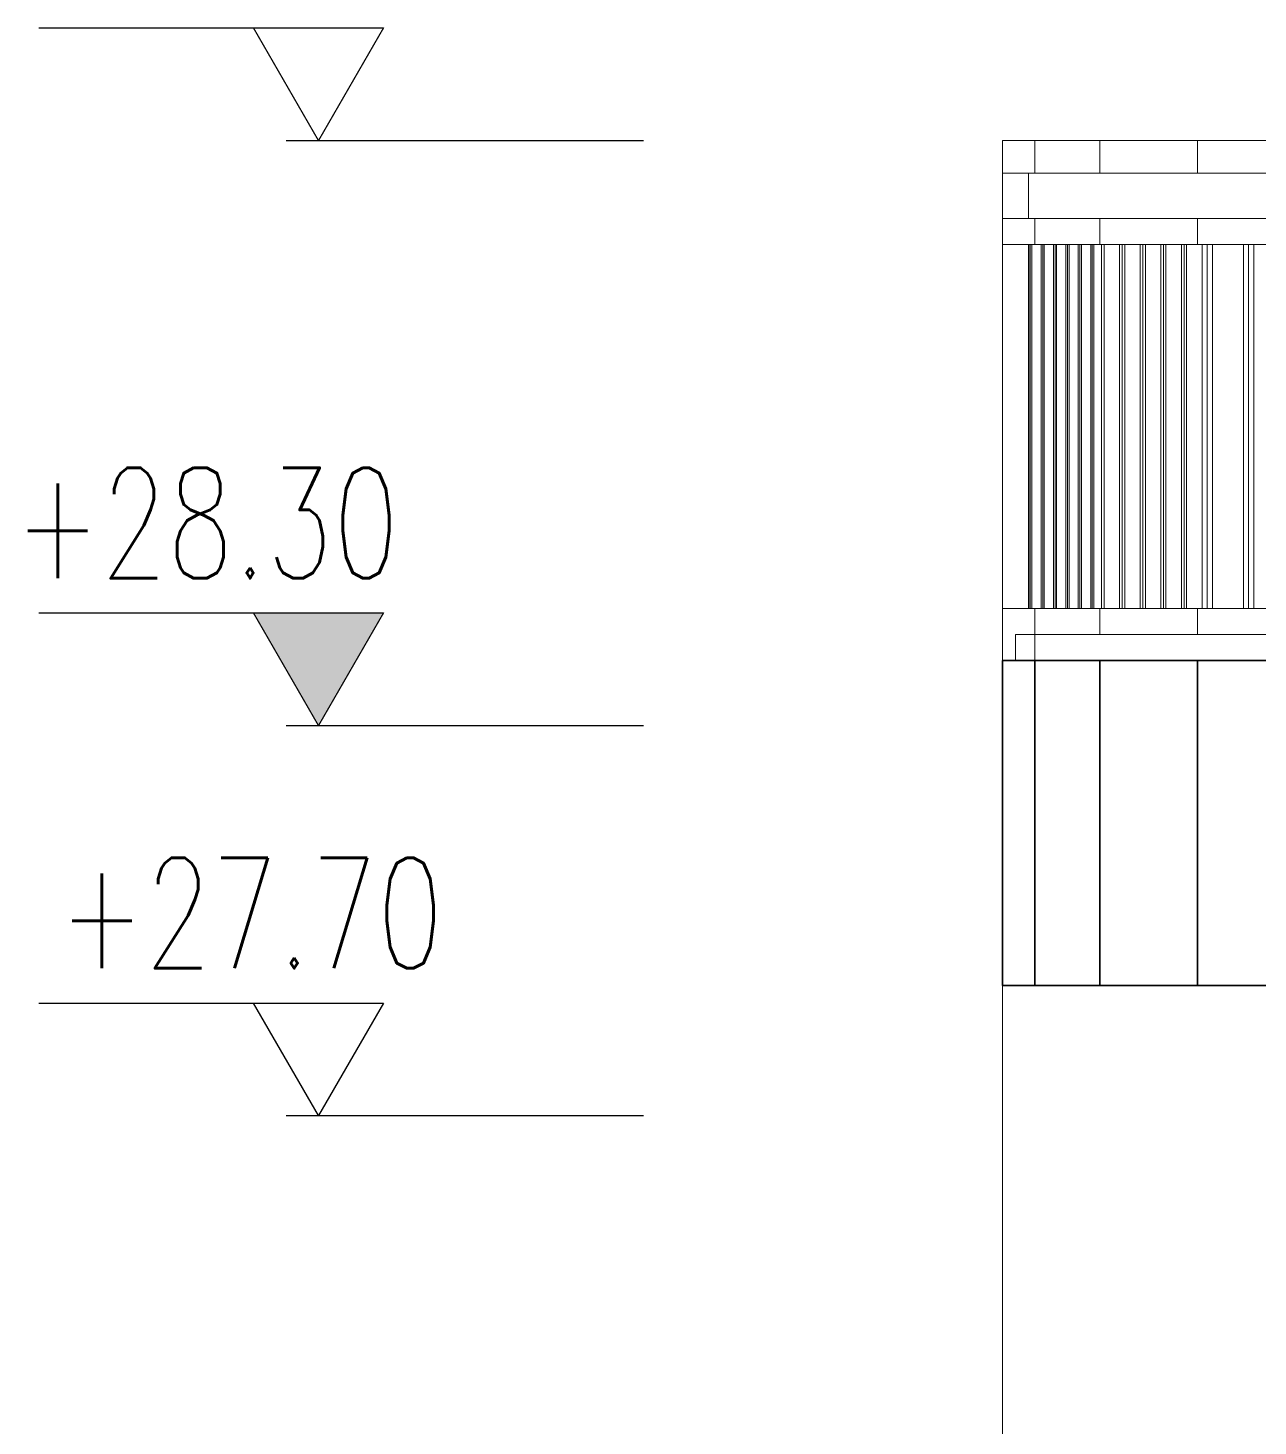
# Model space of a CAD drawing. Header units: inches. Extents: x -7543 to -822, y 102837 to 190349.
# Drawn here: x -826.8224 to -826.78455, y 102837.26034 to 102837.30335 of the extents above; entities that cross this region are included whole.
import ezdxf
from ezdxf.enums import TextEntityAlignment as Align

# ---------------------------------------------------------------- set-up
doc = ezdxf.new("R2010")
doc.units = ezdxf.units.IN
doc.header["$MEASUREMENT"] = 0
for name, color, linetype, lineweight, true_color in [('BALKON', 7, 'Continuous', 20, 0xffaaa9), ('DUVAR', 7, 'Continuous', 35, 0xfc4642), ('PENCERE', 7, 'Continuous', 18, 0xffb360)]:
    doc.layers.add(name, color=color, linetype=linetype, lineweight=lineweight, true_color=true_color)
doc.layers.add('ICOL', color=55, linetype='Continuous', lineweight=25)
doc.styles.add('KAPı-PEN', font='simplex.shx', dxfattribs={"width": 0.7, "height": 10})

msp = doc.modelspace()

# ---------------------------------------------------------------- hatches: boundary and pattern name
at = {"layer": 'ICOL'}
msp.add_hatch(color=2, dxfattribs=at).paths.add_polyline_path([(-826.811461, 102837.285351), (-826.815461, 102837.285351), (-826.813461, 102837.281887)])

# ---------------------------------------------------------------- linework, layer by layer
at = {"layer": 'BALKON'}
for p, q in [((-826.727414, 102837.299887, -0.002), (-826.792414, 102837.299887, -0.002)), ((-826.792414, 102837.284687, -0.002), (-826.792414, 102837.299887, -0.002)), ((-826.727414, 102837.299887, -0.002), (-826.792414, 102837.299887, -0.002)), ((-826.792414, 102837.284687, -0.002), (-826.792414, 102837.299887, -0.002)), ((-826.727414, 102837.299887, -0.002), (-826.792414, 102837.299887, -0.002)), ((-826.792414, 102837.284687, -0.002), (-826.792414, 102837.299887, -0.002)), ((-826.727414, 102837.299887, -0.002), (-826.792414, 102837.299887, -0.002)), ((-826.792414, 102837.284687, -0.002), (-826.792414, 102837.299887, -0.002)), ((-826.791414, 102837.298887, -0.002), (-826.791414, 102837.299887, -0.002)), ((-826.791414, 102837.298887, -0.002), (-826.791414, 102837.299887, -0.002)), ((-826.791414, 102837.298887, -0.002), (-826.791414, 102837.299887, -0.002)), ((-826.791414, 102837.298887, -0.002), (-826.791414, 102837.299887, -0.002)), ((-826.789414, 102837.298887, -0.002), (-826.789414, 102837.299887, -0.002)), ((-826.789414, 102837.298887, -0.002), (-826.789414, 102837.299887, -0.002)), ((-826.789414, 102837.298887, -0.002), (-826.789414, 102837.299887, -0.002)), ((-826.789414, 102837.298887, -0.002), (-826.789414, 102837.299887, -0.002)), ((-826.786414, 102837.298887, -0.002), (-826.786414, 102837.299887, -0.002)), ((-826.786414, 102837.298887, -0.002), (-826.786414, 102837.299887, -0.002)), ((-826.786414, 102837.298887, -0.002), (-826.786414, 102837.299887, -0.002)), ((-826.786414, 102837.298887, -0.002), (-826.786414, 102837.299887, -0.002)), ((-826.728414, 102837.298887, -0.002), (-826.792414, 102837.298887, -0.002)), ((-826.728414, 102837.298887, -0.002), (-826.792414, 102837.298887, -0.002)), ((-826.728414, 102837.298887, -0.002), (-826.792414, 102837.298887, -0.002)), ((-826.728414, 102837.298887, -0.002), (-826.792414, 102837.298887, -0.002)), ((-826.791614, 102837.297487, -0.002), (-826.791614, 102837.298887, -0.002)), ((-826.791614, 102837.297487, -0.002), (-826.791614, 102837.298887, -0.002)), ((-826.791614, 102837.297487, -0.002), (-826.791614, 102837.298887, -0.002)), ((-826.791614, 102837.297487, -0.002), (-826.791614, 102837.298887, -0.002)), ((-826.728414, 102837.297487, -0.002), (-826.792414, 102837.297487, -0.002)), ((-826.728414, 102837.297487, -0.002), (-826.792414, 102837.297487, -0.002)), ((-826.728414, 102837.297487, -0.002), (-826.792414, 102837.297487, -0.002)), ((-826.728414, 102837.297487, -0.002), (-826.792414, 102837.297487, -0.002)), ((-826.791414, 102837.296687, -0.002), (-826.791414, 102837.297487, -0.002)), ((-826.791414, 102837.296687, -0.002), (-826.791414, 102837.297487, -0.002)), ((-826.791414, 102837.296687, -0.002), (-826.791414, 102837.297487, -0.002)), ((-826.791414, 102837.296687, -0.002), (-826.791414, 102837.297487, -0.002)), ((-826.789414, 102837.296687, -0.002), (-826.789414, 102837.297487, -0.002)), ((-826.789414, 102837.296687, -0.002), (-826.789414, 102837.297487, -0.002)), ((-826.789414, 102837.296687, -0.002), (-826.789414, 102837.297487, -0.002)), ((-826.789414, 102837.296687, -0.002), (-826.789414, 102837.297487, -0.002)), ((-826.786414, 102837.296687, -0.002), (-826.786414, 102837.297487, -0.002)), ((-826.786414, 102837.296687, -0.002), (-826.786414, 102837.297487, -0.002)), ((-826.786414, 102837.296687, -0.002), (-826.786414, 102837.297487, -0.002)), ((-826.786414, 102837.296687, -0.002), (-826.786414, 102837.297487, -0.002)), ((-826.728414, 102837.296687, -0.002), (-826.792414, 102837.296687, -0.002)), ((-826.728414, 102837.296687, -0.002), (-826.792414, 102837.296687, -0.002)), ((-826.728414, 102837.296687, -0.002), (-826.792414, 102837.296687, -0.002)), ((-826.728414, 102837.296687, -0.002), (-826.792414, 102837.296687, -0.002)), ((-826.791614, 102837.285487, -0.002), (-826.791614, 102837.296687, -0.002)), ((-826.791614, 102837.285487, -0.002), (-826.791614, 102837.296687, -0.002)), ((-826.791614, 102837.285487, -0.002), (-826.791614, 102837.296687, -0.002)), ((-826.791614, 102837.285487, -0.002), (-826.791614, 102837.296687, -0.002)), ((-826.791603, 102837.285487, -0.002), (-826.791603, 102837.296687, -0.002)), ((-826.791603, 102837.285487, -0.002), (-826.791603, 102837.296687, -0.002)), ((-826.791603, 102837.285487, -0.002), (-826.791603, 102837.296687, -0.002)), ((-826.791603, 102837.285487, -0.002), (-826.791603, 102837.296687, -0.002)), ((-826.791556, 102837.285487, -0.002), (-826.791556, 102837.296687, -0.002)), ((-826.791556, 102837.285487, -0.002), (-826.791556, 102837.296687, -0.002)), ((-826.791556, 102837.285487, -0.002), (-826.791556, 102837.296687, -0.002)), ((-826.791556, 102837.285487, -0.002), (-826.791556, 102837.296687, -0.002)), ((-826.791508, 102837.285487, -0.002), (-826.791508, 102837.296687, -0.002)), ((-826.791508, 102837.285487, -0.002), (-826.791508, 102837.296687, -0.002)), ((-826.791508, 102837.285487, -0.002), (-826.791508, 102837.296687, -0.002)), ((-826.791508, 102837.285487, -0.002), (-826.791508, 102837.296687, -0.002)), ((-826.791222, 102837.285487, -0.002), (-826.791222, 102837.296687, -0.002)), ((-826.791222, 102837.285487, -0.002), (-826.791222, 102837.296687, -0.002)), ((-826.791222, 102837.285487, -0.002), (-826.791222, 102837.296687, -0.002)), ((-826.791222, 102837.285487, -0.002), (-826.791222, 102837.296687, -0.002)), ((-826.791175, 102837.285487, -0.002), (-826.791175, 102837.296687, -0.002)), ((-826.791175, 102837.285487, -0.002), (-826.791175, 102837.296687, -0.002)), ((-826.791175, 102837.285487, -0.002), (-826.791175, 102837.296687, -0.002)), ((-826.791175, 102837.285487, -0.002), (-826.791175, 102837.296687, -0.002)), ((-826.791127, 102837.285487, -0.002), (-826.791127, 102837.296687, -0.002)), ((-826.791127, 102837.285487, -0.002), (-826.791127, 102837.296687, -0.002)), ((-826.791127, 102837.285487, -0.002), (-826.791127, 102837.296687, -0.002)), ((-826.791127, 102837.285487, -0.002), (-826.791127, 102837.296687, -0.002)), ((-826.790841, 102837.285487, -0.002), (-826.790841, 102837.296687, -0.002)), ((-826.790841, 102837.285487, -0.002), (-826.790841, 102837.296687, -0.002)), ((-826.790841, 102837.285487, -0.002), (-826.790841, 102837.296687, -0.002)), ((-826.790841, 102837.285487, -0.002), (-826.790841, 102837.296687, -0.002)), ((-826.790794, 102837.285487, -0.002), (-826.790794, 102837.296687, -0.002)), ((-826.790794, 102837.285487, -0.002), (-826.790794, 102837.296687, -0.002)), ((-826.790794, 102837.285487, -0.002), (-826.790794, 102837.296687, -0.002)), ((-826.790794, 102837.285487, -0.002), (-826.790794, 102837.296687, -0.002)), ((-826.790746, 102837.285487, -0.002), (-826.790746, 102837.296687, -0.002)), ((-826.790746, 102837.285487, -0.002), (-826.790746, 102837.296687, -0.002)), ((-826.790746, 102837.285487, -0.002), (-826.790746, 102837.296687, -0.002)), ((-826.790746, 102837.285487, -0.002), (-826.790746, 102837.296687, -0.002)), ((-826.79046, 102837.285487, -0.002), (-826.79046, 102837.296687, -0.002)), ((-826.79046, 102837.285487, -0.002), (-826.79046, 102837.296687, -0.002)), ((-826.79046, 102837.285487, -0.002), (-826.79046, 102837.296687, -0.002)), ((-826.79046, 102837.285487, -0.002), (-826.79046, 102837.296687, -0.002)), ((-826.790413, 102837.285487, -0.002), (-826.790413, 102837.296687, -0.002)), ((-826.790413, 102837.285487, -0.002), (-826.790413, 102837.296687, -0.002)), ((-826.790413, 102837.285487, -0.002), (-826.790413, 102837.296687, -0.002)), ((-826.790413, 102837.285487, -0.002), (-826.790413, 102837.296687, -0.002)), ((-826.790365, 102837.285487, -0.002), (-826.790365, 102837.296687, -0.002)), ((-826.790365, 102837.285487, -0.002), (-826.790365, 102837.296687, -0.002)), ((-826.790365, 102837.285487, -0.002), (-826.790365, 102837.296687, -0.002)), ((-826.790365, 102837.285487, -0.002), (-826.790365, 102837.296687, -0.002)), ((-826.790079, 102837.285487, -0.002), (-826.790079, 102837.296687, -0.002)), ((-826.790079, 102837.285487, -0.002), (-826.790079, 102837.296687, -0.002)), ((-826.790079, 102837.285487, -0.002), (-826.790079, 102837.296687, -0.002)), ((-826.790079, 102837.285487, -0.002), (-826.790079, 102837.296687, -0.002)), ((-826.790032, 102837.285487, -0.002), (-826.790032, 102837.296687, -0.002)), ((-826.790032, 102837.285487, -0.002), (-826.790032, 102837.296687, -0.002)), ((-826.790032, 102837.285487, -0.002), (-826.790032, 102837.296687, -0.002)), ((-826.790032, 102837.285487, -0.002), (-826.790032, 102837.296687, -0.002)), ((-826.789984, 102837.285487, -0.002), (-826.789984, 102837.296687, -0.002)), ((-826.789984, 102837.285487, -0.002), (-826.789984, 102837.296687, -0.002)), ((-826.789984, 102837.285487, -0.002), (-826.789984, 102837.296687, -0.002)), ((-826.789984, 102837.285487, -0.002), (-826.789984, 102837.296687, -0.002)), ((-826.789698, 102837.285487, -0.002), (-826.789698, 102837.296687, -0.002)), ((-826.789698, 102837.285487, -0.002), (-826.789698, 102837.296687, -0.002)), ((-826.789698, 102837.285487, -0.002), (-826.789698, 102837.296687, -0.002)), ((-826.789698, 102837.285487, -0.002), (-826.789698, 102837.296687, -0.002)), ((-826.789651, 102837.285487, -0.002), (-826.789651, 102837.296687, -0.002)), ((-826.789651, 102837.285487, -0.002), (-826.789651, 102837.296687, -0.002)), ((-826.789651, 102837.285487, -0.002), (-826.789651, 102837.296687, -0.002)), ((-826.789651, 102837.285487, -0.002), (-826.789651, 102837.296687, -0.002)), ((-826.789603, 102837.285487, -0.002), (-826.789603, 102837.296687, -0.002)), ((-826.789603, 102837.285487, -0.002), (-826.789603, 102837.296687, -0.002)), ((-826.789603, 102837.285487, -0.002), (-826.789603, 102837.296687, -0.002)), ((-826.789603, 102837.285487, -0.002), (-826.789603, 102837.296687, -0.002)), ((-826.789365, 102837.285487, -0.002), (-826.789365, 102837.296687, -0.002)), ((-826.789365, 102837.285487, -0.002), (-826.789365, 102837.296687, -0.002)), ((-826.789365, 102837.285487, -0.002), (-826.789365, 102837.296687, -0.002)), ((-826.789365, 102837.285487, -0.002), (-826.789365, 102837.296687, -0.002)), ((-826.789286, 102837.285487, -0.002), (-826.789286, 102837.296687, -0.002)), ((-826.789286, 102837.285487, -0.002), (-826.789286, 102837.296687, -0.002)), ((-826.789286, 102837.285487, -0.002), (-826.789286, 102837.296687, -0.002)), ((-826.789286, 102837.285487, -0.002), (-826.789286, 102837.296687, -0.002)), ((-826.788809, 102837.285487, -0.002), (-826.788809, 102837.296687, -0.002)), ((-826.788809, 102837.285487, -0.002), (-826.788809, 102837.296687, -0.002)), ((-826.788809, 102837.285487, -0.002), (-826.788809, 102837.296687, -0.002)), ((-826.788809, 102837.285487, -0.002), (-826.788809, 102837.296687, -0.002)), ((-826.78873, 102837.285487, -0.002), (-826.78873, 102837.296687, -0.002)), ((-826.78873, 102837.285487, -0.002), (-826.78873, 102837.296687, -0.002)), ((-826.78873, 102837.285487, -0.002), (-826.78873, 102837.296687, -0.002)), ((-826.78873, 102837.285487, -0.002), (-826.78873, 102837.296687, -0.002)), ((-826.788651, 102837.285487, -0.002), (-826.788651, 102837.296687, -0.002)), ((-826.788651, 102837.285487, -0.002), (-826.788651, 102837.296687, -0.002)), ((-826.788651, 102837.285487, -0.002), (-826.788651, 102837.296687, -0.002)), ((-826.788651, 102837.285487, -0.002), (-826.788651, 102837.296687, -0.002)), ((-826.788174, 102837.285487, -0.002), (-826.788174, 102837.296687, -0.002)), ((-826.788174, 102837.285487, -0.002), (-826.788174, 102837.296687, -0.002)), ((-826.788174, 102837.285487, -0.002), (-826.788174, 102837.296687, -0.002)), ((-826.788174, 102837.285487, -0.002), (-826.788174, 102837.296687, -0.002)), ((-826.788095, 102837.285487, -0.002), (-826.788095, 102837.296687, -0.002)), ((-826.788095, 102837.285487, -0.002), (-826.788095, 102837.296687, -0.002)), ((-826.788095, 102837.285487, -0.002), (-826.788095, 102837.296687, -0.002)), ((-826.788095, 102837.285487, -0.002), (-826.788095, 102837.296687, -0.002)), ((-826.788016, 102837.285487, -0.002), (-826.788016, 102837.296687, -0.002)), ((-826.788016, 102837.285487, -0.002), (-826.788016, 102837.296687, -0.002)), ((-826.788016, 102837.285487, -0.002), (-826.788016, 102837.296687, -0.002)), ((-826.788016, 102837.285487, -0.002), (-826.788016, 102837.296687, -0.002)), ((-826.787539, 102837.285487, -0.002), (-826.787539, 102837.296687, -0.002)), ((-826.787539, 102837.285487, -0.002), (-826.787539, 102837.296687, -0.002)), ((-826.787539, 102837.285487, -0.002), (-826.787539, 102837.296687, -0.002)), ((-826.787539, 102837.285487, -0.002), (-826.787539, 102837.296687, -0.002)), ((-826.78746, 102837.285487, -0.002), (-826.78746, 102837.296687, -0.002)), ((-826.78746, 102837.285487, -0.002), (-826.78746, 102837.296687, -0.002)), ((-826.78746, 102837.285487, -0.002), (-826.78746, 102837.296687, -0.002)), ((-826.78746, 102837.285487, -0.002), (-826.78746, 102837.296687, -0.002)), ((-826.787381, 102837.285487, -0.002), (-826.787381, 102837.296687, -0.002)), ((-826.787381, 102837.285487, -0.002), (-826.787381, 102837.296687, -0.002)), ((-826.787381, 102837.285487, -0.002), (-826.787381, 102837.296687, -0.002)), ((-826.787381, 102837.285487, -0.002), (-826.787381, 102837.296687, -0.002)), ((-826.786904, 102837.285487, -0.002), (-826.786904, 102837.296687, -0.002)), ((-826.786904, 102837.285487, -0.002), (-826.786904, 102837.296687, -0.002)), ((-826.786904, 102837.285487, -0.002), (-826.786904, 102837.296687, -0.002)), ((-826.786904, 102837.285487, -0.002), (-826.786904, 102837.296687, -0.002)), ((-826.786825, 102837.285487, -0.002), (-826.786825, 102837.296687, -0.002)), ((-826.786825, 102837.285487, -0.002), (-826.786825, 102837.296687, -0.002)), ((-826.786825, 102837.285487, -0.002), (-826.786825, 102837.296687, -0.002)), ((-826.786825, 102837.285487, -0.002), (-826.786825, 102837.296687, -0.002)), ((-826.786746, 102837.285487, -0.002), (-826.786746, 102837.296687, -0.002)), ((-826.786746, 102837.285487, -0.002), (-826.786746, 102837.296687, -0.002)), ((-826.786746, 102837.285487, -0.002), (-826.786746, 102837.296687, -0.002)), ((-826.786746, 102837.285487, -0.002), (-826.786746, 102837.296687, -0.002)), ((-826.786269, 102837.285487, -0.002), (-826.786269, 102837.296687, -0.002)), ((-826.786269, 102837.285487, -0.002), (-826.786269, 102837.296687, -0.002)), ((-826.786269, 102837.285487, -0.002), (-826.786269, 102837.296687, -0.002)), ((-826.786269, 102837.285487, -0.002), (-826.786269, 102837.296687, -0.002)), ((-826.786111, 102837.285487, -0.002), (-826.786111, 102837.296687, -0.002)), ((-826.786111, 102837.285487, -0.002), (-826.786111, 102837.296687, -0.002)), ((-826.786111, 102837.285487, -0.002), (-826.786111, 102837.296687, -0.002)), ((-826.786111, 102837.285487, -0.002), (-826.786111, 102837.296687, -0.002)), ((-826.785952, 102837.285487, -0.002), (-826.785952, 102837.296687, -0.002)), ((-826.785952, 102837.285487, -0.002), (-826.785952, 102837.296687, -0.002)), ((-826.785952, 102837.285487, -0.002), (-826.785952, 102837.296687, -0.002)), ((-826.785952, 102837.285487, -0.002), (-826.785952, 102837.296687, -0.002)), ((-826.784999, 102837.285487, -0.002), (-826.784999, 102837.296687, -0.002)), ((-826.784999, 102837.285487, -0.002), (-826.784999, 102837.296687, -0.002)), ((-826.784999, 102837.285487, -0.002), (-826.784999, 102837.296687, -0.002)), ((-826.784999, 102837.285487, -0.002), (-826.784999, 102837.296687, -0.002)), ((-826.784841, 102837.285487, -0.002), (-826.784841, 102837.296687, -0.002)), ((-826.784841, 102837.285487, -0.002), (-826.784841, 102837.296687, -0.002)), ((-826.784841, 102837.285487, -0.002), (-826.784841, 102837.296687, -0.002)), ((-826.784841, 102837.285487, -0.002), (-826.784841, 102837.296687, -0.002)), ((-826.784682, 102837.285487, -0.002), (-826.784682, 102837.296687, -0.002)), ((-826.784682, 102837.285487, -0.002), (-826.784682, 102837.296687, -0.002)), ((-826.784682, 102837.285487, -0.002), (-826.784682, 102837.296687, -0.002)), ((-826.784682, 102837.285487, -0.002), (-826.784682, 102837.296687, -0.002)), ((-826.728414, 102837.285487, -0.002), (-826.792414, 102837.285487, -0.002)), ((-826.728414, 102837.285487, -0.002), (-826.792414, 102837.285487, -0.002)), ((-826.728414, 102837.285487, -0.002), (-826.792414, 102837.285487, -0.002)), ((-826.728414, 102837.285487, -0.002), (-826.792414, 102837.285487, -0.002)), ((-826.791414, 102837.284687, -0.002), (-826.791414, 102837.285487, -0.002)), ((-826.791414, 102837.284687, -0.002), (-826.791414, 102837.285487, -0.002)), ((-826.791414, 102837.284687, -0.002), (-826.791414, 102837.285487, -0.002)), ((-826.791414, 102837.284687, -0.002), (-826.791414, 102837.285487, -0.002)), ((-826.789414, 102837.284687, -0.002), (-826.789414, 102837.285487, -0.002)), ((-826.789414, 102837.284687, -0.002), (-826.789414, 102837.285487, -0.002)), ((-826.789414, 102837.284687, -0.002), (-826.789414, 102837.285487, -0.002)), ((-826.789414, 102837.284687, -0.002), (-826.789414, 102837.285487, -0.002)), ((-826.786414, 102837.284687, -0.002), (-826.786414, 102837.285487, -0.002)), ((-826.786414, 102837.284687, -0.002), (-826.786414, 102837.285487, -0.002)), ((-826.786414, 102837.284687, -0.002), (-826.786414, 102837.285487, -0.002)), ((-826.786414, 102837.284687, -0.002), (-826.786414, 102837.285487, -0.002)), ((-826.792414, 102837.283887, -0.002), (-826.792414, 102837.284687, -0.002)), ((-826.792414, 102837.283887, -0.002), (-826.792414, 102837.284687, -0.002)), ((-826.792414, 102837.283887, -0.002), (-826.792414, 102837.284687, -0.002)), ((-826.792414, 102837.283887, -0.002), (-826.792414, 102837.284687, -0.002)), ((-826.728414, 102837.284687, -0.002), (-826.792014, 102837.284687, -0.002)), ((-826.792014, 102837.283887, -0.002), (-826.792014, 102837.284687, -0.002)), ((-826.728414, 102837.284687, -0.002), (-826.792014, 102837.284687, -0.002)), ((-826.792014, 102837.283887, -0.002), (-826.792014, 102837.284687, -0.002)), ((-826.728414, 102837.284687, -0.002), (-826.792014, 102837.284687, -0.002)), ((-826.792014, 102837.283887, -0.002), (-826.792014, 102837.284687, -0.002)), ((-826.728414, 102837.284687, -0.002), (-826.792014, 102837.284687, -0.002)), ((-826.792014, 102837.283887, -0.002), (-826.792014, 102837.284687, -0.002)), ((-826.791414, 102837.283887, -0.002), (-826.791414, 102837.284687, -0.002)), ((-826.791414, 102837.283887, -0.002), (-826.791414, 102837.284687, -0.002)), ((-826.791414, 102837.283887, -0.002), (-826.791414, 102837.284687, -0.002)), ((-826.791414, 102837.283887, -0.002), (-826.791414, 102837.284687, -0.002))]:
    msp.add_line(p, q, dxfattribs=at)
at = {"layer": 'DUVAR'}
for p, q in [((-826.792414, 102837.273887, -0.002), (-826.792414, 102837.283887, -0.002)), ((-826.792414, 102837.283887, -0.002), (-826.727414, 102837.283887, -0.002)), ((-826.792414, 102837.273887, -0.002), (-826.792414, 102837.283887, -0.002)), ((-826.792414, 102837.283887, -0.002), (-826.727414, 102837.283887, -0.002)), ((-826.792414, 102837.273887, -0.002), (-826.792414, 102837.283887, -0.002)), ((-826.792414, 102837.283887, -0.002), (-826.727414, 102837.283887, -0.002)), ((-826.792414, 102837.273887, -0.002), (-826.792414, 102837.283887, -0.002)), ((-826.792414, 102837.283887, -0.002), (-826.727414, 102837.283887, -0.002)), ((-826.791414, 102837.273887, -0.002), (-826.791414, 102837.283887, -0.002)), ((-826.791414, 102837.273887, -0.002), (-826.791414, 102837.283887, -0.002)), ((-826.791414, 102837.273887, -0.002), (-826.791414, 102837.283887, -0.002)), ((-826.791414, 102837.273887, -0.002), (-826.791414, 102837.283887, -0.002)), ((-826.789414, 102837.273887, -0.002), (-826.789414, 102837.283887, -0.002)), ((-826.789414, 102837.273887, -0.002), (-826.789414, 102837.283887, -0.002)), ((-826.789414, 102837.273887, -0.002), (-826.789414, 102837.283887, -0.002)), ((-826.789414, 102837.273887, -0.002), (-826.789414, 102837.283887, -0.002)), ((-826.786414, 102837.273887, -0.002), (-826.786414, 102837.283887, -0.002)), ((-826.786414, 102837.273887, -0.002), (-826.786414, 102837.283887, -0.002)), ((-826.786414, 102837.273887, -0.002), (-826.786414, 102837.283887, -0.002)), ((-826.786414, 102837.273887, -0.002), (-826.786414, 102837.283887, -0.002)), ((-826.727414, 102837.273887, -0.002), (-826.792414, 102837.273887, -0.002)), ((-826.727414, 102837.273887, -0.002), (-826.792414, 102837.273887, -0.002)), ((-826.727414, 102837.273887, -0.002), (-826.792414, 102837.273887, -0.002)), ((-826.727414, 102837.273887, -0.002), (-826.792414, 102837.273887, -0.002))]:
    msp.add_line(p, q, dxfattribs=at)
at = {"layer": 'ICOL', "color": 2}
for p, q in [((-826.822074, 102837.303351, -0.002), (-826.811461, 102837.303351, -0.002)), ((-826.813461, 102837.299887, -0.002), (-826.815461, 102837.303351, -0.002)), ((-826.811461, 102837.303351, -0.002), (-826.813461, 102837.299887, -0.002)), ((-826.814461, 102837.299887, -0.002), (-826.803461, 102837.299887, -0.002)), ((-826.822074, 102837.285351, -0.002), (-826.811461, 102837.285351, -0.002)), ((-826.813461, 102837.281887, -0.002), (-826.815461, 102837.285351, -0.002)), ((-826.811461, 102837.285351, -0.002), (-826.813461, 102837.281887, -0.002)), ((-826.814461, 102837.281887, -0.002), (-826.803461, 102837.281887, -0.002)), ((-826.822074, 102837.273351, -0.002), (-826.811461, 102837.273351, -0.002)), ((-826.813461, 102837.269887, -0.002), (-826.815461, 102837.273351, -0.002)), ((-826.811461, 102837.273351, -0.002), (-826.813461, 102837.269887, -0.002)), ((-826.814461, 102837.269887, -0.002), (-826.803461, 102837.269887, -0.002))]:
    msp.add_line(p, q, dxfattribs=at)
at = {"layer": 'PENCERE'}
for p, q in [((-826.792414, 102837.299887, -0.002), (-826.792414, 102837.298887, -0.002)), ((-826.792414, 102837.299887, -0.002), (-826.792414, 102837.298887, -0.002)), ((-826.792414, 102837.299887, -0.002), (-826.792414, 102837.298887, -0.002)), ((-826.792414, 102837.299887, -0.002), (-826.792414, 102837.298887, -0.002)), ((-826.792414, 102837.239887, -0.002), (-826.792414, 102837.273887, -0.002))]:
    msp.add_line(p, q, dxfattribs=at)

# ---------------------------------------------------------------- texts
at = {"layer": 'ICOL', "color": 2, "style": 'KAPı-PEN', "width": 0.7}
for tag, p in [('+28.30', (-826.816897, 102837.28642, -0.002)), ('+27.70', (-826.815537, 102837.27442, -0.002))]:
    msp.add_attdef(tag, text='+17.50', height=0.0034, dxfattribs=at).set_placement(p, align=Align.CENTER)

doc.saveas('drawing.dxf')
